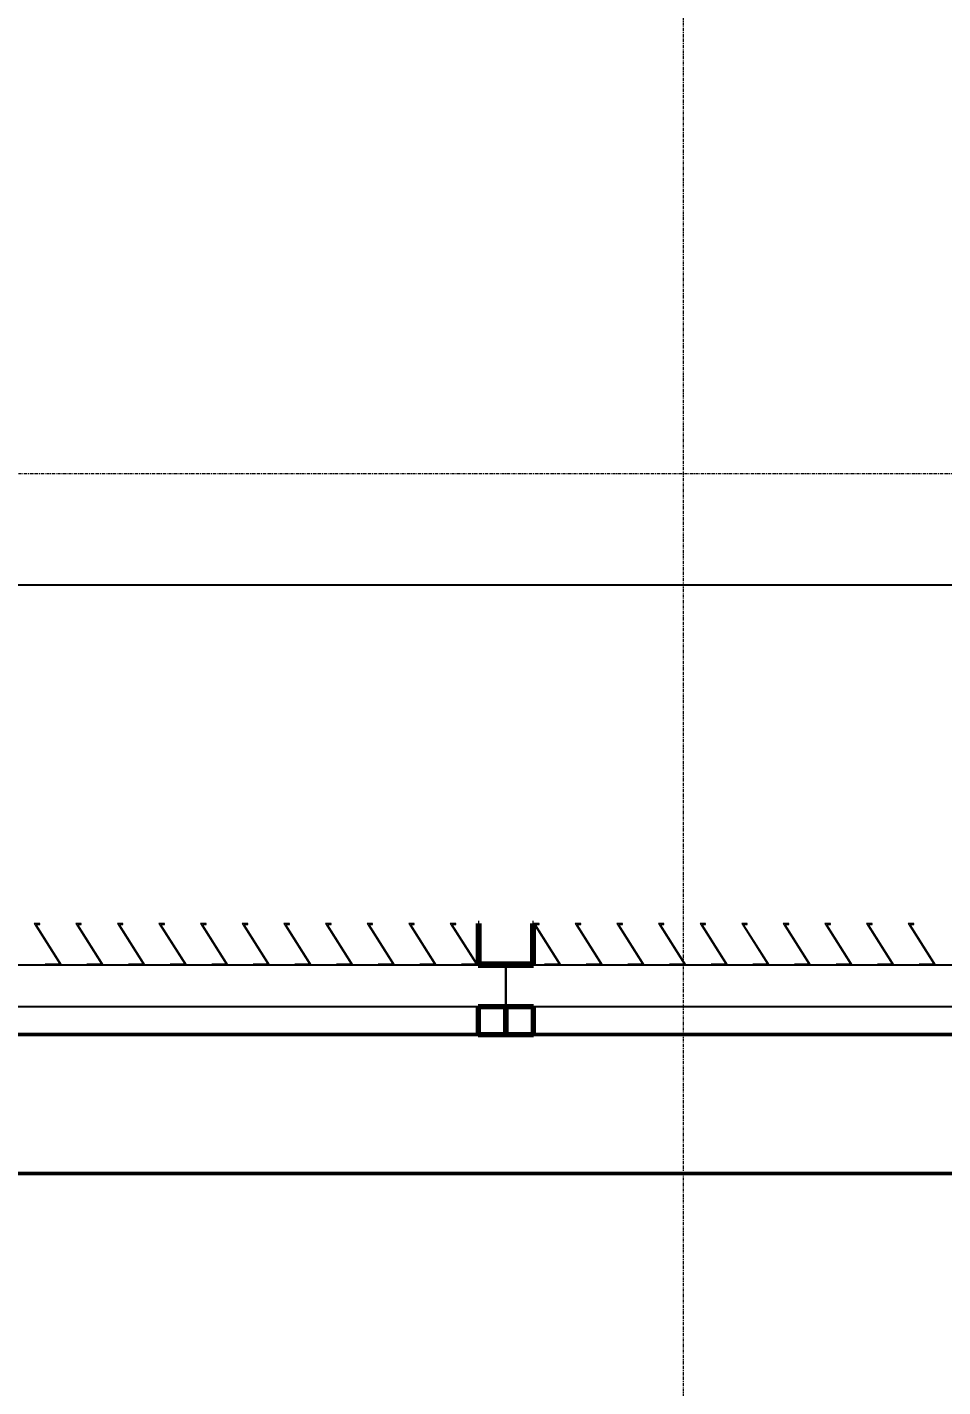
# Model space of a CAD drawing. Header units: millimetres. Extents: x -1379 to 1385823, y -4884429 to 548763.
# Drawn here: x 287357 to 289007, y -2300977 to -2298528 of the extents above; entities that cross this region are included whole.
import ezdxf

# ---------------------------------------------------------------- set-up
doc = ezdxf.new("R2010")
doc.units = ezdxf.units.MM
doc.linetypes.add('DPA_Grid _ Level 100', pattern=[10, 5.5, -1.6, 1.3, -1.6])
doc.layers.add('000 - CONCRETE_EX_LOUVERS_DEF_SUB', color=7, linetype='Continuous', plot=False)
doc.layers.add('000 - D I M', color=7, linetype='Continuous')
for name, color, linetype, lineweight in [('A-FLOR-E', 7, 'Continuous', 35), ('A-GENM', 7, 'Continuous', 35), ('A-GLAZ-CURT', 7, 'Continuous', 35), ('S-GRID', 7, 'Continuous', 9), ('WALL-E', 7, 'Continuous', 50)]:
    doc.layers.add(name, color=color, linetype=linetype, lineweight=lineweight)
doc.styles.add('Arial_2', font='arial.ttf', dxfattribs={"height": 3})
doc.dimstyles.new('DPA-DIM-3_0_T-T', dxfattribs={"dimscale": 304.8, "dimtxt": 306.07782, "dimasz": 0.656168, "dimexe": 0.656168, "dimexo": 0.0625, "dimgap": 0.164042, "dimtad": 1, "dimdec": 0, "dimzin": 0, "dimdsep": 46, "dimtxsty": 'Arial_2', "dimblk1": 'OBLIQUE', "dimblk2": 'OBLIQUE', "dimsah": 1, "dimcen": 0.09, "dimdle": 0.656168, "dimclrd": 7, "dimclre": 7, "dimclrt": 7, "dimadec": 8, "dimazin": 0, "dimtfac": 1, "dimtdec": 4, "dimtix": 1, "dimtmove": 0, "dimatfit": 3, "dimfxl": 1.312336, "dimfxlon": 1, "dimtvp": 1, "dimtolj": 1, "dimtzin": 0, "dimarcsym": 2})

# ---------------------------------------------------------------- blocks, each defined once
blk = doc.blocks.new('DPA_CP_Entrance Louver Grill Vertical Z - Louver Grill Vertical Z-4595767-IV01 - LOWER ROOF LEVEL PLAN')
at = {"layer": '000 - CONCRETE_EX_LOUVERS_DEF_SUB', "color": 7, "lineweight": 70}
for p, q in [((-700, 0), (-750, 0)), ((-750, 0), (-750, -50)), ((-700, -50), (-700, 0)), ((750, 0), (700, 0)), ((700, 0), (700, -50)), ((750, -50), (750, 0)), ((-750, -50), (-700, -50)), ((700, -50), (750, -50)), ((-700, -125), (-750, -125)), ((-750, -125), (-750, -127)), ((-750, -127), (-702, -127)), ((-702, -127), (-702, -200)), ((-700, -200), (-700, -125)), ((750, -125), (700, -125)), ((700, -125), (700, -200)), ((702, -200), (702, -127)), ((702, -127), (750, -127)), ((750, -127), (750, -125)), ((-702, -200), (-700, -200)), ((700, -200), (702, -200))]:
    blk.add_line(p, q, dxfattribs=at)
at = {"layer": '000 - CONCRETE_EX_LOUVERS_DEF_SUB', "color": 7}
for p, q in [((-750, -125), (-750, -50)), ((-750, -50), (750, -50)), ((750, -50), (750, -125)), ((-750, -125), (750, -125))]:
    blk.add_line(p, q, dxfattribs=at)
blk = doc.blocks.new('GM_Louver Grill Vertical Z1 - Z Profile-V102-IV01 - LOWER ROOF LEVEL PLAN')
at = {"layer": '000 - CONCRETE_EX_LOUVERS_DEF_SUB', "color": 7, "lineweight": 9}
for p, q in [((30, 0), (0.1, 0)), ((0.1, 0), (46.4, -73)), ((30, -2), (30, 0)), ((50, -75), (3.7, -2)), ((3.7, -2), (30, -2)), ((46.4, -73), (40, -73)), ((40, -73), (40, -75)), ((40, -75), (50, -75))]:
    blk.add_line(p, q, dxfattribs=at)
blk = doc.blocks.new('GM_Louver Grill Vertical Z1 - Z Profile-V103-IV01 - LOWER ROOF LEVEL PLAN')
at = {"layer": '000 - CONCRETE_EX_LOUVERS_DEF_SUB', "color": 7, "lineweight": 9}
for p, q in [((30, 0), (0.1, 0)), ((0.1, 0), (46.4, -73)), ((30, -2), (30, 0)), ((50, -75), (3.7, -2)), ((3.7, -2), (30, -2)), ((46.4, -73), (40, -73)), ((40, -73), (40, -75)), ((40, -75), (50, -75))]:
    blk.add_line(p, q, dxfattribs=at)
blk = doc.blocks.new('GM_Louver Grill Vertical Z1 - Z Profile-V104-IV01 - LOWER ROOF LEVEL PLAN')
at = {"layer": '000 - CONCRETE_EX_LOUVERS_DEF_SUB', "color": 7, "lineweight": 9}
for p, q in [((30, 0), (0.1, 0)), ((0.1, 0), (46.4, -73)), ((30, -2), (30, 0)), ((50, -75), (3.7, -2)), ((3.7, -2), (30, -2)), ((46.4, -73), (40, -73)), ((40, -73), (40, -75)), ((40, -75), (50, -75))]:
    blk.add_line(p, q, dxfattribs=at)
blk = doc.blocks.new('GM_Louver Grill Vertical Z1 - Z Profile-V105-IV01 - LOWER ROOF LEVEL PLAN')
at = {"layer": '000 - CONCRETE_EX_LOUVERS_DEF_SUB', "color": 7, "lineweight": 9}
for p, q in [((30, 0), (0.1, 0)), ((0.1, 0), (46.4, -73)), ((30, -2), (30, 0)), ((50, -75), (3.7, -2)), ((3.7, -2), (30, -2)), ((46.4, -73), (40, -73)), ((40, -73), (40, -75)), ((40, -75), (50, -75))]:
    blk.add_line(p, q, dxfattribs=at)
blk = doc.blocks.new('GM_Louver Grill Vertical Z1 - Z Profile-V106-IV01 - LOWER ROOF LEVEL PLAN')
at = {"layer": '000 - CONCRETE_EX_LOUVERS_DEF_SUB', "color": 7, "lineweight": 9}
for p, q in [((30, 0), (0.1, 0)), ((0.1, 0), (46.4, -73)), ((30, -2), (30, 0)), ((50, -75), (3.7, -2)), ((3.7, -2), (30, -2)), ((46.4, -73), (40, -73)), ((40, -73), (40, -75)), ((40, -75), (50, -75))]:
    blk.add_line(p, q, dxfattribs=at)
blk = doc.blocks.new('GM_Louver Grill Vertical Z1 - Z Profile-V107-IV01 - LOWER ROOF LEVEL PLAN')
at = {"layer": '000 - CONCRETE_EX_LOUVERS_DEF_SUB', "color": 7, "lineweight": 9}
for p, q in [((30, 0), (0.1, 0)), ((0.1, 0), (46.4, -73)), ((30, -2), (30, 0)), ((50, -75), (3.7, -2)), ((3.7, -2), (30, -2)), ((46.4, -73), (40, -73)), ((40, -73), (40, -75)), ((40, -75), (50, -75))]:
    blk.add_line(p, q, dxfattribs=at)
blk = doc.blocks.new('GM_Louver Grill Vertical Z1 - Z Profile-V108-IV01 - LOWER ROOF LEVEL PLAN')
at = {"layer": '000 - CONCRETE_EX_LOUVERS_DEF_SUB', "color": 7, "lineweight": 9}
for p, q in [((30, 0), (0.1, 0)), ((0.1, 0), (46.4, -73)), ((30, -2), (30, 0)), ((50, -75), (3.7, -2)), ((3.7, -2), (30, -2)), ((46.4, -73), (40, -73)), ((40, -73), (40, -75)), ((40, -75), (50, -75))]:
    blk.add_line(p, q, dxfattribs=at)
blk = doc.blocks.new('GM_Louver Grill Vertical Z1 - Z Profile-V109-IV01 - LOWER ROOF LEVEL PLAN')
at = {"layer": '000 - CONCRETE_EX_LOUVERS_DEF_SUB', "color": 7, "lineweight": 9}
for p, q in [((30, 0), (0.1, 0)), ((0.1, 0), (46.4, -73)), ((30, -2), (30, 0)), ((50, -75), (3.7, -2)), ((3.7, -2), (30, -2)), ((46.4, -73), (40, -73)), ((40, -73), (40, -75)), ((40, -75), (50, -75))]:
    blk.add_line(p, q, dxfattribs=at)
blk = doc.blocks.new('GM_Louver Grill Vertical Z1 - Z Profile-V110-IV01 - LOWER ROOF LEVEL PLAN')
at = {"layer": '000 - CONCRETE_EX_LOUVERS_DEF_SUB', "color": 7, "lineweight": 9}
for p, q in [((30, 0), (0.1, 0)), ((0.1, 0), (46.4, -73)), ((30, -2), (30, 0)), ((50, -75), (3.7, -2)), ((3.7, -2), (30, -2)), ((46.4, -73), (40, -73)), ((40, -73), (40, -75)), ((40, -75), (50, -75))]:
    blk.add_line(p, q, dxfattribs=at)
blk = doc.blocks.new('GM_Louver Grill Vertical Z1 - Z Profile-V119-IV01 - LOWER ROOF LEVEL PLAN')
at = {"layer": '000 - CONCRETE_EX_LOUVERS_DEF_SUB', "color": 7, "lineweight": 9}
for p, q in [((30, 0), (0.1, 0)), ((0.1, 0), (46.4, -73)), ((30, -2), (30, 0)), ((50, -75), (3.7, -2)), ((3.7, -2), (30, -2)), ((46.4, -73), (40, -73)), ((40, -73), (40, -75)), ((40, -75), (50, -75))]:
    blk.add_line(p, q, dxfattribs=at)
blk = doc.blocks.new('GM_Louver Grill Vertical Z1 - Z Profile-V128-IV01 - LOWER ROOF LEVEL PLAN')
at = {"layer": '000 - CONCRETE_EX_LOUVERS_DEF_SUB', "color": 7, "lineweight": 9}
for p, q in [((30, 0), (0.1, 0)), ((0.1, 0), (46.4, -73)), ((30, -2), (30, 0)), ((50, -75), (3.7, -2)), ((3.7, -2), (30, -2)), ((46.4, -73), (40, -73)), ((40, -73), (40, -75)), ((40, -75), (50, -75))]:
    blk.add_line(p, q, dxfattribs=at)
blk = doc.blocks.new('GM_Louver Grill Vertical Z1 - Z Profile-V129-IV01 - LOWER ROOF LEVEL PLAN')
at = {"layer": '000 - CONCRETE_EX_LOUVERS_DEF_SUB', "color": 7, "lineweight": 9}
for p, q in [((30, 0), (0.1, 0)), ((0.1, 0), (46.4, -73)), ((30, -2), (30, 0)), ((50, -75), (3.7, -2)), ((3.7, -2), (30, -2)), ((46.4, -73), (40, -73)), ((40, -73), (40, -75)), ((40, -75), (50, -75))]:
    blk.add_line(p, q, dxfattribs=at)
blk = doc.blocks.new('GM_Louver Grill Vertical Z1 - Z Profile-V130-IV01 - LOWER ROOF LEVEL PLAN')
at = {"layer": '000 - CONCRETE_EX_LOUVERS_DEF_SUB', "color": 7, "lineweight": 9}
for p, q in [((30, 0), (0.1, 0)), ((0.1, 0), (46.4, -73)), ((30, -2), (30, 0)), ((50, -75), (3.7, -2)), ((3.7, -2), (30, -2)), ((46.4, -73), (40, -73)), ((40, -73), (40, -75)), ((40, -75), (50, -75))]:
    blk.add_line(p, q, dxfattribs=at)
blk = doc.blocks.new('GM_Louver Grill Vertical Z1 - Z Profile-V131-IV01 - LOWER ROOF LEVEL PLAN')
at = {"layer": '000 - CONCRETE_EX_LOUVERS_DEF_SUB', "color": 7, "lineweight": 9}
for p, q in [((30, 0), (0.1, 0)), ((0.1, 0), (46.4, -73)), ((30, -2), (30, 0)), ((50, -75), (3.7, -2)), ((3.7, -2), (30, -2)), ((46.4, -73), (40, -73)), ((40, -73), (40, -75)), ((40, -75), (50, -75))]:
    blk.add_line(p, q, dxfattribs=at)
blk = doc.blocks.new('GM_Louver Grill Vertical Z1 - Z Profile-V132-IV01 - LOWER ROOF LEVEL PLAN')
at = {"layer": '000 - CONCRETE_EX_LOUVERS_DEF_SUB', "color": 7, "lineweight": 9}
for p, q in [((30, 0), (0.1, 0)), ((0.1, 0), (46.4, -73)), ((30, -2), (30, 0)), ((50, -75), (3.7, -2)), ((3.7, -2), (30, -2)), ((46.4, -73), (40, -73)), ((40, -73), (40, -75)), ((40, -75), (50, -75))]:
    blk.add_line(p, q, dxfattribs=at)
blk = doc.blocks.new('GM_Louver Grill Vertical Z1 - Z Profile-V133-IV01 - LOWER ROOF LEVEL PLAN')
at = {"layer": '000 - CONCRETE_EX_LOUVERS_DEF_SUB', "color": 7, "lineweight": 9}
for p, q in [((30, 0), (0.1, 0)), ((0.1, 0), (46.4, -73)), ((30, -2), (30, 0)), ((50, -75), (3.7, -2)), ((3.7, -2), (30, -2)), ((46.4, -73), (40, -73)), ((40, -73), (40, -75)), ((40, -75), (50, -75))]:
    blk.add_line(p, q, dxfattribs=at)
blk = doc.blocks.new('GM_Louver Grill Vertical Z1 - Z Profile-V134-IV01 - LOWER ROOF LEVEL PLAN')
at = {"layer": '000 - CONCRETE_EX_LOUVERS_DEF_SUB', "color": 7, "lineweight": 9}
for p, q in [((30, 0), (0.1, 0)), ((0.1, 0), (46.4, -73)), ((30, -2), (30, 0)), ((50, -75), (3.7, -2)), ((3.7, -2), (30, -2)), ((46.4, -73), (40, -73)), ((40, -73), (40, -75)), ((40, -75), (50, -75))]:
    blk.add_line(p, q, dxfattribs=at)
blk = doc.blocks.new('GM_Louver Grill Vertical Z1 - Z Profile-V135-IV01 - LOWER ROOF LEVEL PLAN')
at = {"layer": '000 - CONCRETE_EX_LOUVERS_DEF_SUB', "color": 7, "lineweight": 9}
for p, q in [((30, 0), (0.1, 0)), ((0.1, 0), (46.4, -73)), ((30, -2), (30, 0)), ((50, -75), (3.7, -2)), ((3.7, -2), (30, -2)), ((46.4, -73), (40, -73)), ((40, -73), (40, -75)), ((40, -75), (50, -75))]:
    blk.add_line(p, q, dxfattribs=at)
blk = doc.blocks.new('GM_Louver Grill Vertical Z1 - Z Profile-V136-IV01 - LOWER ROOF LEVEL PLAN')
at = {"layer": '000 - CONCRETE_EX_LOUVERS_DEF_SUB', "lineweight": 9}
h = blk.add_hatch(dxfattribs=at)
h.set_pattern_fill('FP_23', style=0, pattern_type=2)
h.set_pattern_definition([(230, (224246.46, -2307575.5), (-728.7365, 63.75582), [76.2, -838.2]), (175, (224246.5, -2307575.5), (140.97162, -764.2276), [60.96, -670.56]), (280.451, (224185.74, -2307570.2), (-587.77, -700.46675), [64.76, -712.36]), (226.184, (224246.5, -2307778.7), (-1084.31624, 168.17096), [114.3, -1257.3]), (276.636, (224156.1, -2307764.7), (-949.6099, -989.70985), [97.14, -1068.54]), (171.184, (224246.5, -2307778.7), (-949.62055, -989.70115), [91.44, -1005.84]), (201, (224144.86, -2307727.9), (-606.45787, 409.06057), [76.2, -838.2]), (146, (224144.9, -2307727.9), (-247.20834, -736.75292), [60.96, -670.56]), (251.451, (224094.3, -2307693.8), (-853.66825, -327.68547), [64.76, -712.36]), (217.5, (224246.46, -2307575.48), (-12.354693, -338.22012), [33.528, -628.904, 33.528, -1320.292]), (217.5, (224246.46, -2307575.48), (-12.354693, -338.22012), [-695.96, -647.192, 33.528, -639.572]), (187.5, (224246.46, -2307575.48), (-267.278874, -400.722127), [33.528, -354.584, 33.528, -870.204]), (187.5, (224246.46, -2307575.48), (-267.278874, -400.722127), [-421.64, -613.664, 33.528, -223.012]), (147.5, (224473.03, -2307575.48), (-542.36333, 22.915345), [33.528, -220.472, 33.528, -1810.512]), (147.5, (224473.03, -2307575.48), (-542.36333, 22.915345), [-287.528, -758.952, 33.528, -1018.032]), (137.5, (224574.63, -2307575.5), (-592.51696, -101.70711), [33.528, -296.672, 33.528, -1239.52]), (137.5, (224574.63, -2307575.5), (-592.51696, -101.70711), [-363.728, -492.76, 33.528, -713.232])])
h.paths.add_polyline_path([(30, 0), (0.1, 0), (46.4, -73), (40, -73), (40, -75), (50, -75), (3.7, -2), (30, -2)])
at = {"layer": '000 - CONCRETE_EX_LOUVERS_DEF_SUB', "color": 7, "lineweight": 9}
for p, q in [((30, 0), (0.1, 0)), ((0.1, 0), (46.4, -73)), ((30, -2), (30, 0)), ((50, -75), (3.7, -2)), ((3.7, -2), (30, -2)), ((46.4, -73), (40, -73)), ((40, -73), (40, -75)), ((40, -75), (50, -75))]:
    blk.add_line(p, q, dxfattribs=at)
blk = doc.blocks.new('GM_Louver Grill Vertical Z1 - Z Profile-V137-IV01 - LOWER ROOF LEVEL PLAN')
at = {"layer": '000 - CONCRETE_EX_LOUVERS_DEF_SUB', "color": 7, "lineweight": 9}
for p, q in [((30, 0), (0.1, 0)), ((0.1, 0), (46.4, -73)), ((30, -2), (30, 0)), ((50, -75), (3.7, -2)), ((3.7, -2), (30, -2)), ((46.4, -73), (40, -73)), ((40, -73), (40, -75)), ((40, -75), (50, -75))]:
    blk.add_line(p, q, dxfattribs=at)
blk = doc.blocks.new('GM_Louver Grill Vertical Z1 - Z Profile-V139-IV01 - LOWER ROOF LEVEL PLAN')
at = {"layer": '000 - CONCRETE_EX_LOUVERS_DEF_SUB', "color": 7, "lineweight": 9}
for p, q in [((30, 0), (0.1, 0)), ((0.1, 0), (46.4, -73)), ((30, -2), (30, 0)), ((50, -75), (3.7, -2)), ((3.7, -2), (30, -2)), ((46.4, -73), (40, -73)), ((40, -73), (40, -75)), ((40, -75), (50, -75))]:
    blk.add_line(p, q, dxfattribs=at)
blk = doc.blocks.new('_Oblique')
at = {"color": 7, "linetype": 'ByBlock', "lineweight": -2}
blk.add_line((-0.5, -0.5), (0.5, 0.5), dxfattribs=at)
blk = doc.blocks.new('DIMBLOCK15-IV01 - LOWER ROOF LEVEL PLAN')
at = {"layer": '000 - D I M', "color": 7, "lineweight": -2, "transparency": 16777216}
for p, q in [((286179.6, -2299913.6), (286179.6, -2299332.7)), ((292829.6, -2299913.6), (292829.6, -2299332.7)), ((285979.6, -2299532.7), (293029.6, -2299532.7))]:
    blk.add_line(p, q, dxfattribs=at)
at = {"layer": 'Defpoints', "color": 7, "transparency": 16777216}
for p in [(292829.6, -2299532.7), (286179.6, -2299932.7), (292829.6, -2299932.7)]:
    blk.add_point(p, dxfattribs=at)
at = {"layer": '000 - D I M', "color": 7, "lineweight": -2, "transparency": 16777216, "xscale": 200, "yscale": 200, "zscale": 200, "rotation": 180}
blk.add_blockref('_Oblique', (286179.6, -2299532.7), dxfattribs=at)
at = {"layer": '000 - D I M', "color": 7, "lineweight": -2, "transparency": 16777216, "xscale": 200, "yscale": 200, "zscale": 200}
blk.add_blockref('_Oblique', (292829.6, -2299532.7), dxfattribs=at)
at = {"layer": '000 - D I M', "color": 7, "transparency": 16777216, "insert": (289504.6, -2299481.2), "char_height": 3, "width": 1107.531, "attachment_point": 5, "style": 'Arial_2'}
blk.add_mtext('\\A1;6650', dxfattribs=at)

msp = doc.modelspace()

# ---------------------------------------------------------------- linework, layer by layer
at = {"layer": 'A-FLOR-E', "color": 7}
for p, q in [((280919.6, -2300342.7), (296999.6, -2300342.7)), ((296999.6, -2300342.7), (280919.6, -2300342.7)), ((292829.6, -2300592.7), (286179.6, -2300592.7))]:
    msp.add_line(p, q, dxfattribs=at)
at = {"layer": 'S-GRID', "color": 7, "linetype": 'DPA_Grid _ Level 100'}
for p, q in [((288539.6, -2320165.5), (288539.6, -2292081.5)), ((310037.1, -2299332.7), (273056.2, -2299332.7))]:
    msp.add_line(p, q, dxfattribs=at)
at = {"layer": 'WALL-E', "color": 7}
for p, q in [((292829.6, -2300342.7), (286179.6, -2300342.7)), ((286179.6, -2300342.7), (292829.6, -2300342.7)), ((292829.6, -2300592.7), (286179.6, -2300592.7)), ((286179.6, -2300592.7), (292829.6, -2300592.7))]:
    msp.add_line(p, q, dxfattribs=at)

# ---------------------------------------------------------------- block references
at = {"layer": 'A-GENM', "color": 7, "lineweight": 9, "rotation": 180}
for name, p in [('GM_Louver Grill Vertical Z1 - Z Profile-V128-IV01 - LOWER ROOF LEVEL PLAN', (287419.6, -2300217.7)), ('GM_Louver Grill Vertical Z1 - Z Profile-V129-IV01 - LOWER ROOF LEVEL PLAN', (287494.6, -2300217.7)), ('GM_Louver Grill Vertical Z1 - Z Profile-V130-IV01 - LOWER ROOF LEVEL PLAN', (287569.6, -2300217.7)), ('GM_Louver Grill Vertical Z1 - Z Profile-V131-IV01 - LOWER ROOF LEVEL PLAN', (287644.6, -2300217.7)), ('GM_Louver Grill Vertical Z1 - Z Profile-V132-IV01 - LOWER ROOF LEVEL PLAN', (287719.6, -2300217.7)), ('GM_Louver Grill Vertical Z1 - Z Profile-V133-IV01 - LOWER ROOF LEVEL PLAN', (287794.6, -2300217.7)), ('GM_Louver Grill Vertical Z1 - Z Profile-V134-IV01 - LOWER ROOF LEVEL PLAN', (287869.6, -2300217.7)), ('GM_Louver Grill Vertical Z1 - Z Profile-V135-IV01 - LOWER ROOF LEVEL PLAN', (287944.6, -2300217.7)), ('GM_Louver Grill Vertical Z1 - Z Profile-V136-IV01 - LOWER ROOF LEVEL PLAN', (288019.6, -2300217.7)), ('GM_Louver Grill Vertical Z1 - Z Profile-V137-IV01 - LOWER ROOF LEVEL PLAN', (288094.6, -2300217.7)), ('GM_Louver Grill Vertical Z1 - Z Profile-V139-IV01 - LOWER ROOF LEVEL PLAN', (288169.6, -2300217.7)), ('GM_Louver Grill Vertical Z1 - Z Profile-V119-IV01 - LOWER ROOF LEVEL PLAN', (288319.6, -2300217.7)), ('GM_Louver Grill Vertical Z1 - Z Profile-V102-IV01 - LOWER ROOF LEVEL PLAN', (288394.6, -2300217.7)), ('GM_Louver Grill Vertical Z1 - Z Profile-V103-IV01 - LOWER ROOF LEVEL PLAN', (288469.6, -2300217.7)), ('GM_Louver Grill Vertical Z1 - Z Profile-V104-IV01 - LOWER ROOF LEVEL PLAN', (288544.6, -2300217.7)), ('GM_Louver Grill Vertical Z1 - Z Profile-V105-IV01 - LOWER ROOF LEVEL PLAN', (288619.6, -2300217.7)), ('GM_Louver Grill Vertical Z1 - Z Profile-V106-IV01 - LOWER ROOF LEVEL PLAN', (288694.6, -2300217.7)), ('GM_Louver Grill Vertical Z1 - Z Profile-V107-IV01 - LOWER ROOF LEVEL PLAN', (288769.6, -2300217.7)), ('GM_Louver Grill Vertical Z1 - Z Profile-V108-IV01 - LOWER ROOF LEVEL PLAN', (288844.6, -2300217.7)), ('GM_Louver Grill Vertical Z1 - Z Profile-V109-IV01 - LOWER ROOF LEVEL PLAN', (288919.6, -2300217.7)), ('GM_Louver Grill Vertical Z1 - Z Profile-V110-IV01 - LOWER ROOF LEVEL PLAN', (288994.6, -2300217.7))]:
    msp.add_blockref(name, p, dxfattribs=at)
at = {"layer": 'A-GLAZ-CURT', "color": 7, "rotation": 180}
for p in [(287469.6, -2300342.7), (288969.6, -2300342.7)]:
    msp.add_blockref('DPA_CP_Entrance Louver Grill Vertical Z - Louver Grill Vertical Z-4595767-IV01 - LOWER ROOF LEVEL PLAN', p, dxfattribs=at)

# ---------------------------------------------------------------- dimensions: what is measured, and where the dimension line sits
at = {"layer": '000 - D I M', "color": 7}
dim = msp.add_linear_dim(base=(292829.6, -2299532.7), p1=(286179.6, -2299932.7), p2=(292829.6, -2299932.7), dimstyle='DPA-DIM-3_0_T-T', override={"dimpost": '<>', "dimclrd": 7, "dimclre": 7, "dimclrt": 7, "dimfxl": 6650}, dxfattribs=at)
dim.commit()
dim.dimension.update_dxf_attribs({"geometry": 'DIMBLOCK15-IV01 - LOWER ROOF LEVEL PLAN', "text_midpoint": (289504.6, -2299481.2)})

doc.saveas('drawing.dxf')
